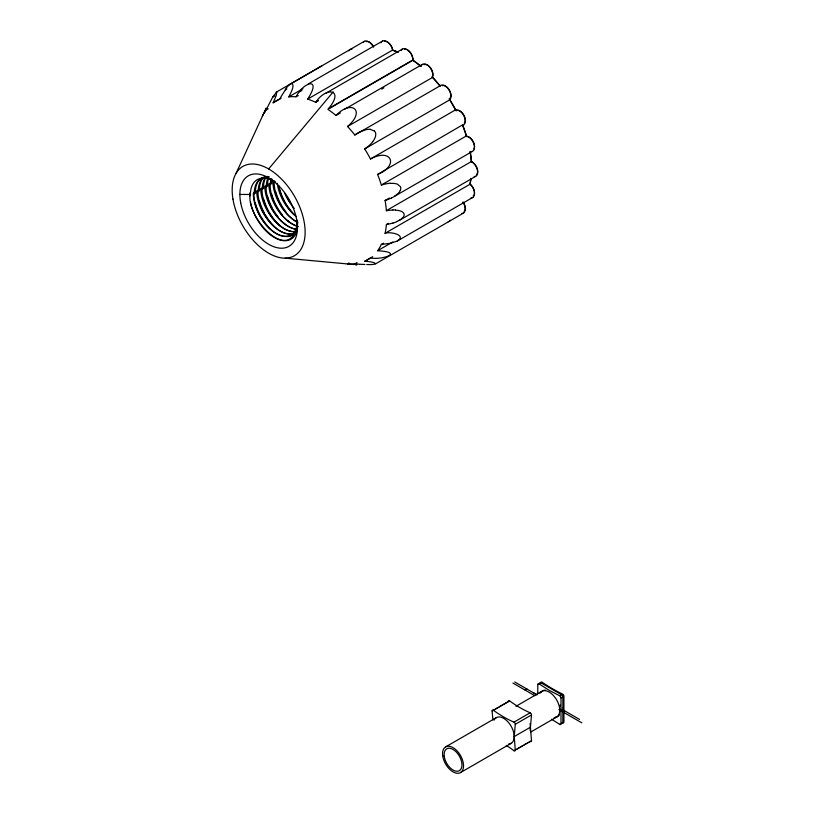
<?xml version="1.0" encoding="UTF-8"?>
<svg xmlns="http://www.w3.org/2000/svg" width="814" height="814" viewBox="0 0 814 814"><rect width="100%" height="100%" fill="white"/><g stroke="black" fill="none" stroke-linecap="round" stroke-linejoin="round"><path stroke-width="1.22" d="M539.295 683.679L537.81 684.543L537.728 693.843M537.81 684.543A1.72 0.997 60.4 0 1 539.133 683.902L549.318 690.414L559.666 695.756A1.72 0.997 59.9 0 1 560.988 697.924L560.988 723.707A1.72 0.987 59.6 0 1 559.666 724.338L551.577 719.24M560.988 723.707L562.82 722.649L562.901 707.692M265.211 111.142L266.076 108.293M506.277 745.441A98.036 56.604 60 0 1 513.97 750.712A1.72 0.997 60 0 0 515.293 750.081L514.214 736.568L515.293 724.297A1.72 0.997 60 0 0 513.97 722.14A112.759 65.1 60 0 1 493.437 710.286A1.72 0.997 60 0 0 492.114 710.917L492.877 719.902M515.293 750.081L531.511 740.73L530.423 727.207L531.511 714.946A1.72 0.997 60 0 0 530.179 712.779A112.759 65.1 60 0 1 509.645 700.925A1.72 0.997 60 0 0 508.323 701.556L503.256 704.486M264.957 111.844L264.652 112.678M400.356 190.323L399.328 192.094A16.473 14.825 -36.6 0 1 394.943 195.899M236.152 173.189L266.036 108.354M262.301 116.3A91.697 52.941 60 0 1 266.025 110.012L272.894 96.764L276.679 92.053M281.145 98.189L273.158 102.788L276.17 95.676L276.76 92.114M298.27 95.533L296.093 96.795A91.697 52.941 60 0 0 288.787 96.876C290.476 93.223 294.617 86.783 292.358 83.486C290.018 82.499 281.624 93.071 286.854 88.96M296.093 96.795C303.876 81.176 322.151 77.025 307.641 99.125A91.697 52.941 60 0 1 315.751 102.32L317.928 101.068M315.751 102.32C326.455 85.918 344.78 89.642 328.398 108.74L412.861 59.961L412.861 59.025M268.651 168.956L333.211 91.901M439.947 86.081L439.814 85.969A91.697 52.941 60 0 0 432.509 77.442A8.598 4.965 60 0 0 428.693 66.087A8.598 4.965 60 0 0 420.95 66.443A91.697 52.941 60 0 0 412.851 60.287L327.889 109.33A91.697 52.941 60 0 1 335.999 115.496C351.526 99.023 366.147 110.704 347.547 126.496A91.697 52.941 60 0 1 354.853 135.012L439.814 85.969A8.598 4.965 60 0 1 448.463 89.133A8.598 4.965 60 0 1 449.643 99.878A91.697 52.941 60 0 1 455.443 109.931L456.135 110.704M366.768 264.53C381.552 265.059 374.644 261.548 364.682 261.304A91.697 52.941 60 0 0 370.482 257.957C382.529 260.195 404.589 252.269 377.615 250.732A91.697 52.941 60 0 0 381.339 244.444L383.516 243.183M422.161 64.479L344.841 109.157M289.967 84.31L321.886 65.822M473.148 197.222L397.12 241.127L390.252 243.325L381.339 244.444M276.16 92.236L364.377 41.29M272.67 97.151L274.857 95.879M308.211 83.974L382.6 41.015M266.025 110.012L268.203 108.761M288.787 96.876L302.95 88.695M299.694 91.779L301.882 90.517M307.641 99.125L392.602 50.071A91.697 52.941 60 0 1 397.995 52.065M402.289 49.125L326.078 93.111M316.27 101.679L318.467 100.417M335.999 115.496L340.354 112.983M381.746 89.082L383.923 87.82M347.547 126.496L432.509 77.442L432.234 76.831A7.448 4.304 60 0 0 430.921 68.366A7.448 4.304 60 0 0 424.114 64.652M253.439 193.651L254.69 192.928M257.499 191.31L258.74 190.588M261.548 188.97L262.79 188.248M265.598 186.63L266.839 185.907M269.648 184.29L270.899 183.567M273.708 181.949L274.949 181.227M470.879 151.628A8.598 4.965 60 0 0 474.084 144.393A8.598 4.965 60 0 0 466.3 135.979L381.339 185.032A91.697 52.941 60 0 0 377.615 174.44C399.369 165.568 391.402 147.497 370.482 158.974A91.697 52.941 60 0 0 364.682 148.931L449.643 99.878L449.308 98.881M370.482 158.974L455.443 109.931A8.598 4.965 60 0 1 464.153 116.31A8.598 4.965 60 0 1 462.576 125.397A91.697 52.941 60 0 1 466.3 135.979L466.666 136.487A7.448 4.304 60 0 1 472.995 141.188A7.448 4.304 60 0 1 473.85 148.962M377.615 174.44L462.484 124.939M389.448 198.026L385.093 200.539A91.697 52.941 60 0 1 386.375 210.633L471.337 161.579A91.697 52.941 60 0 0 470.054 151.485M388.553 223.402L386.375 224.654A91.697 52.941 60 0 1 385.093 233.272C389.916 231.298 407.417 235.063 397.12 241.127M399.277 220.452L475.722 176.312M385.093 233.272L470.054 184.218A91.697 52.941 60 0 0 471.021 178.561M285.215 258.16L347.547 263.95A91.697 52.941 60 0 0 354.853 263.878L357.031 262.617M377.615 250.732L392.867 241.931M364.682 261.304L372.659 256.695M375.508 263.889L463.542 213.054M525.081 690.079L526.912 689.031M492.114 710.917L494.139 709.747M495.156 709.167L498.199 707.407M499.206 706.827L502.248 705.066M493.437 710.286L509.656 700.925M539.133 683.902L540.964 682.844L561.497 694.698A1.72 0.987 60.1 0 1 562.82 696.865L562.901 707.295M445.624 746.896L496.499 717.531M515.944 706.308L541.819 691.351M513.97 722.14L530.179 712.779M559.666 695.756L561.497 694.698M515.293 724.297L531.511 714.946M560.988 697.924L562.82 696.865M514.214 736.568L530.423 727.207M460.47 772.608L511.202 743.314M530.657 732.081L556.664 717.063M513.97 750.722L514.987 750.132M517.012 748.961L519.037 747.791M520.054 747.211L522.079 746.041M524.104 744.871L526.129 743.701M527.146 743.111L528.154 742.531M529.171 741.941L530.179 741.361A1.72 0.997 60 0 0 531.511 740.73M559.666 724.338L561.497 723.28A1.72 0.997 60.4 0 0 562.82 722.649M472.354 151.424L395.024 196.032A25.468 22.823 -36.5 0 1 393.254 197.11L391.442 198.087M360.734 131.573L363.268 130.545M392.948 223.138L394.892 222.476A25.468 19.21 -25.6 0 0 396.794 221.683M387.891 183.455L390.547 183.201M356.298 264.692L354.151 264.143M392.938 209.9L395.512 209.961M239.876 194.454L250.254 194.454C245.553 216.972 291.005 266.605 297.425 223.168L297.425 227.686M364.916 264.479L360.124 264.255M359.513 264.214L357.427 264.072M356.847 264.031L354.853 263.878M353.744 264.519L347.547 263.95M370.36 129.406L374.45 131.074M537.047 694.861L533.821 693.019M471.621 161.742L472.435 162.21M514.753 682.01L536.731 694.698M562.006 709.299L579.588 719.444M512.922 683.068L534.798 695.695M558.852 709.584L581.817 722.842M392.745 50.285L392.674 50.173A8.598 4.965 60 0 0 387.026 41.697A8.598 4.965 60 0 0 381.054 42.786M469.943 183.995L470.054 184.218A8.598 4.965 60 0 1 474.511 192.989A8.598 4.965 60 0 1 470.991 197.904M297.425 222.364L297.425 220.665A32.092 18.529 60 0 1 287.586 236.579A33.201 17.42 58.7 0 0 297.568 222.466M539.641 683.343A1.72 0.987 59.6 0 1 540.964 682.854M539.916 693.263A14.845 8.567 60 0 1 556.664 699.928A14.845 8.567 60 0 1 554.069 717.765M530.016 723.677A14.845 8.567 60 0 1 530.016 730.27M494.078 720.105A14.845 8.567 60 0 1 510.826 725.701A14.845 8.567 60 0 1 508.648 744.047M559.523 714.723A14.845 8.567 60 0 1 555.341 717.134M541.096 692.47A14.845 8.567 60 0 1 545.278 690.058M560.144 705.036A14.845 8.567 60 0 1 560.378 705.992M540.75 682.844A1.72 0.997 60 0 1 542.073 682.203A161.813 93.417 60 0 0 562.606 694.067A1.72 0.997 60 0 1 563.929 696.224L563.929 722.008A1.72 0.997 60 0 1 562.606 722.639M476.485 174.522A7.448 4.304 60 0 0 476.963 167.796A7.448 4.304 60 0 0 471.418 161.732A90.558 52.279 60 0 0 470.248 151.76M471.337 161.579A8.598 4.965 60 0 1 477.523 170.482A8.598 4.965 60 0 1 474.206 176.607M404.527 49.267A7.448 4.304 60 0 1 410.439 52.513A7.448 4.304 60 0 1 412.759 60.144A90.558 52.279 60 0 1 420.807 66.138M401.271 50.295A8.598 4.965 60 0 1 408.241 50.478A8.598 4.965 60 0 1 412.851 60.287M398.107 52.259A90.558 52.279 60 0 0 392.786 50.376A7.448 4.304 60 0 0 384.412 41.382M432.234 76.831A90.558 52.279 60 0 1 440.221 86.081M449.287 98.809A90.558 52.279 60 0 1 456.186 110.765M462.678 124.98A90.558 52.279 60 0 1 466.697 136.528M470.919 178.358A90.558 52.279 60 0 1 469.892 183.913A7.448 4.304 60 0 1 474.165 190.222A7.448 4.304 60 0 1 473.26 195.859M348.687 262.973A16.687 1.292 10 0 1 349.094 263.044M355.311 264.56A17.715 0.539 8.5 0 1 356.725 264.967M273.158 102.788A91.697 52.941 60 0 1 278.958 99.44M392.918 222.985A36.162 26.445 -25 0 1 386.385 224.481M396.733 221.51A16.473 12.525 -25.7 0 0 401.74 218.63L403.174 217.246A4.925 3.877 -24.9 0 0 404.131 214.153L403.805 213.4A5.535 4.365 -24.8 0 0 403.337 212.708L401.77 211.487A17.46 13.848 -26.1 0 0 395.451 210.226M386.385 210.806A36.152 29.609 -30.1 0 1 392.908 210.053M391.402 197.985A36.172 31.838 -35.5 0 1 385.073 200.417M400.315 190.303A4.935 4.528 -35.3 0 0 400.508 186.782L397.374 184.127A17.46 16.087 -37.3 0 0 390.557 183.415M381.369 185.134A36.172 33.893 -43.9 0 1 387.902 183.537M364.682 148.931A36.172 35.836 35.7 0 0 370.034 144.719L371.438 143.233A25.468 25.193 22.3 0 0 372.741 141.656M372.71 141.626A16.473 16.29 18.7 0 0 375.508 136.559L375.742 134.513A4.935 4.874 2.8 0 0 374.491 131.034M363.288 130.596A17.46 17.186 2.6 0 1 370.36 129.243M354.823 134.971A36.172 35.185 -1.8 0 1 360.704 131.512M279.731 99.115A32.387 10.246 -51.8 0 1 285.165 90.303M272.924 181.451A32.122 17.827 59.2 0 0 297.456 222.293A35.094 19.353 56.2 0 0 297.364 220.228A35.378 20.228 58.9 0 1 297.425 223.178M274.44 182.336A32.122 19.241 60.8 0 1 274.46 181.095M296.53 225.997A32.122 17.827 59.2 0 1 268.864 183.791M270.39 184.676A32.122 19.241 60.8 0 1 271.001 178.683M271.673 183.974A32.122 18.244 58.1 0 1 271.866 178.988M297.985 226.384A32.122 18.834 61.9 0 1 270.156 183.099M296.55 229.283A32.122 17.827 59.2 0 1 264.815 186.131M266.331 187.017A32.122 19.241 60.8 0 1 267.959 177.828M267.623 186.314A32.122 18.244 58.1 0 1 268.589 177.92M297.039 229.243A32.122 18.834 61.9 0 1 266.097 185.439M295.36 231.634A32.122 17.827 59.2 0 1 272.375 218.213A32.122 17.827 59.2 0 1 260.765 188.472M262.281 189.357A32.122 19.241 60.8 0 1 264.835 178.266M263.563 188.655A32.122 18.244 58.1 0 1 265.364 178.235M295.869 231.471A32.122 18.834 61.9 0 1 272.731 218.325A32.122 18.834 61.9 0 1 262.047 187.78M293.081 233.649A32.122 17.827 59.2 0 1 269.281 221.723A32.122 17.827 59.2 0 1 256.705 190.812M258.231 191.697A32.122 19.241 60.8 0 1 262.535 178.195M259.513 190.995A32.122 18.244 58.1 0 1 262.983 178.012M293.589 233.415A32.122 18.834 61.9 0 1 269.597 221.815A32.122 18.834 61.9 0 1 257.997 190.12M287.505 236.396A32.122 17.827 60.8 0 1 264.947 223.514A32.122 17.827 60.8 0 1 253.286 193.549M254.182 194.037A32.122 19.241 60.8 0 1 269.159 176.689M255.464 193.335A32.122 18.244 58.1 0 1 261.843 177.94M265.415 176.699A32.122 18.244 58.1 0 1 267.43 176.536M297.853 226.445A32.122 18.834 61.9 0 1 272.375 230.861A32.122 18.834 61.9 0 1 253.948 192.46M250.407 194.546A32.764 19.088 58.8 0 1 274.847 181.837M450.274 220.268A8.598 4.965 60 0 1 448.219 221.693M462.942 202.187A8.598 4.965 60 0 1 461.823 213.461M363.166 42.582A8.598 4.965 60 0 1 373.209 46.693M348.809 50.885A8.598 4.965 60 0 1 351.892 49.186M442.287 85.684A7.448 4.304 60 0 1 449.379 90.049A7.448 4.304 60 0 1 449.806 98.474M366.229 41.606A7.448 4.304 60 0 1 373.677 47.019M458.048 110.348A7.448 4.304 60 0 1 464.194 115.771A7.448 4.304 60 0 1 464.295 123.179M463.247 202.167A7.448 4.304 60 0 1 464.102 211.375M296.337 216.595A32.122 17.827 59.2 0 1 277.228 183.292M294.271 208.455A32.122 17.827 59.2 0 1 284.544 192.867M279.629 189.031A35.562 20.818 61.7 0 0 284.829 201.73A35.562 20.228 61.7 0 0 294.241 214.479M275.58 191.371A35.562 20.818 61.7 0 0 280.779 204.07A35.562 20.228 61.7 0 0 286.487 212.637M271.53 193.712A35.562 20.818 61.7 0 0 276.719 206.41A35.562 20.228 61.7 0 0 282.427 214.977M289.255 222.039A35.562 20.228 61.7 0 1 287.678 220.655M272.67 208.75A35.562 20.818 61.7 0 1 267.48 196.052M285.195 224.379A35.562 20.228 61.7 0 1 282.855 222.253M278.378 217.318A35.562 20.228 61.7 0 1 273.229 209.747M268.62 211.091A35.562 20.818 61.7 0 1 263.421 198.382M280.362 226.038A35.562 20.228 61.7 0 1 269.18 212.088M264.56 213.431A35.562 20.818 61.7 0 1 259.371 200.722M276.302 228.378A35.562 20.228 61.7 0 1 265.12 214.428M260.511 215.771A35.562 20.818 61.7 0 1 255.321 203.062M270.696 229.273A35.562 20.228 61.7 0 1 261.07 216.768M256.461 218.111A35.562 20.818 61.7 0 1 250.488 202.167M249.664 195.95A35.562 20.818 61.7 0 1 249.603 193.05M273.718 237.159A35.562 20.228 61.7 0 1 257.021 219.108M274.511 237.617A35.562 19.811 60.7 0 0 290.974 239.214A35.562 19.811 59.3 0 0 297.486 228.5M290.079 202.452A32.122 18.834 61.9 0 1 286.955 196.754M295.167 215.578A32.122 18.834 61.9 0 1 278.632 185.399M297.721 222.395A32.122 18.834 61.9 0 1 274.165 182.071M442.684 755.677A14.845 8.567 60 0 0 459.666 772.985A14.845 8.567 60 0 0 456.796 750.6A14.845 8.567 60 0 0 442.684 755.677M444.241 756.287A12.607 7.275 60 0 0 458.669 770.99A12.607 7.275 60 0 0 456.227 751.973A12.607 7.275 60 0 0 444.241 756.287M232.957 199.115A51.577 29.782 60 0 0 292.989 256.491A51.577 29.782 60 0 0 280.006 177.605A51.577 29.782 60 0 0 232.957 199.115M240.73 202.961A40.69 23.494 60 0 0 288.624 246.52A40.69 23.494 60 0 0 276.607 183.73A40.69 23.494 60 0 0 240.73 202.961"/></g></svg>
